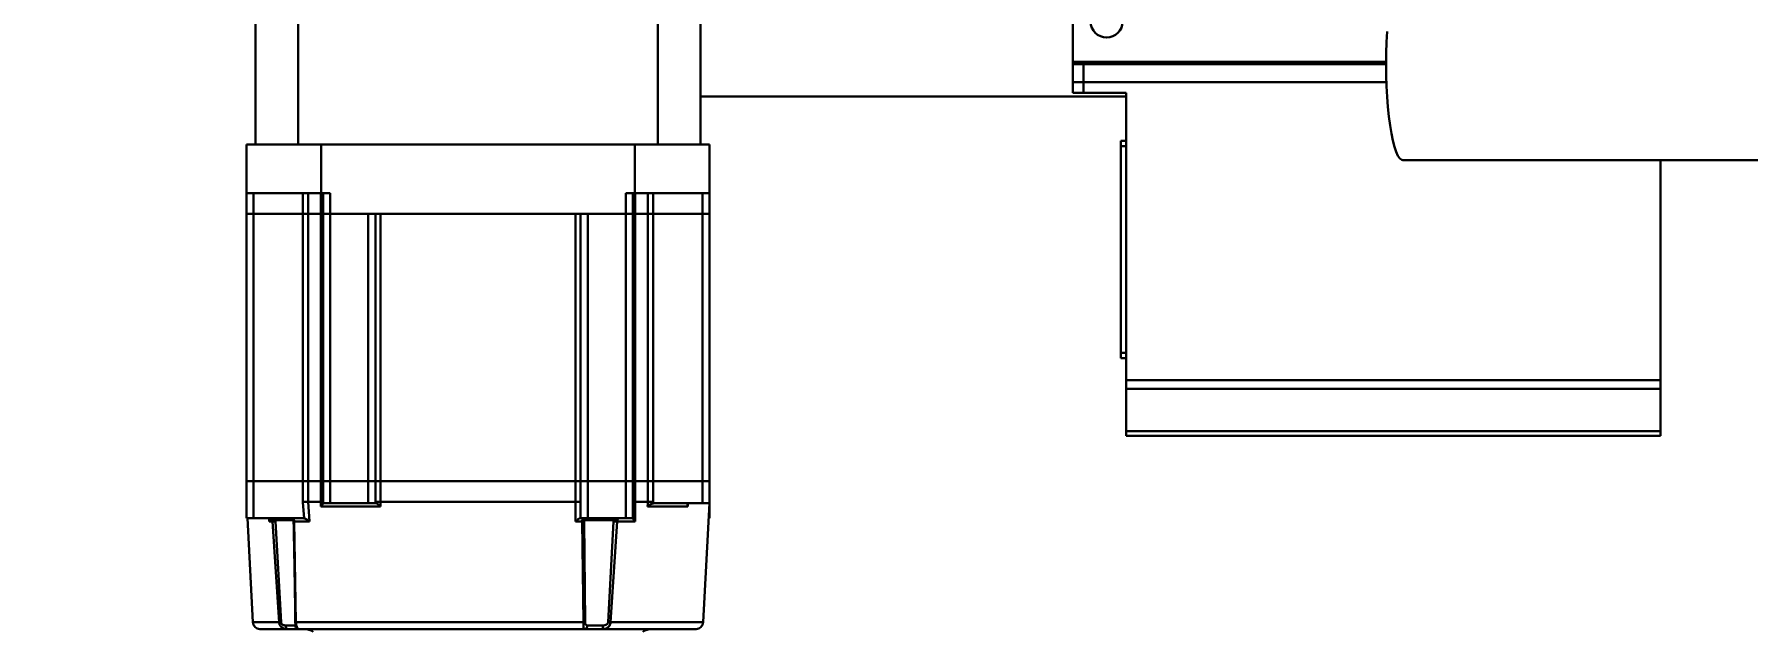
# Model space of a CAD drawing. Header units: millimetres. Extents: x 8 to 22425, y -1213 to 4973.
# Drawn here: x 2207.7 to 2688.7, y 650.1 to 817.8 of the extents above; entities that cross this region are included whole.
import ezdxf

# ---------------------------------------------------------------- set-up
doc = ezdxf.new("R2010")
doc.units = ezdxf.units.MM
doc.header["$PDSIZE"] = -1
doc.styles.get("Standard").update_dxf_attribs({"font": 'hyswlongfangsong.ttf'})
doc.dimstyles.new('ISO-25', dxfattribs={"dimscale": 25, "dimtxt": 3.5, "dimasz": 1.6, "dimexe": 1.25, "dimexo": 0.625, "dimtad": 1, "dimdec": 0, "dimzin": 9, "dimdsep": 46, "dimtxsty": 'Standard', "dimcen": 2.5, "dimadec": 0, "dimazin": 2, "dimtfac": 1, "dimtdec": 0, "dimtofl": 0, "dimtmove": 0, "dimatfit": 3, "dimfxl": 1, "dimarcsym": 0})

# ---------------------------------------------------------------- blocks, each defined once
blk = doc.blocks.new('*D153')
at = {"color": 0, "lineweight": -2, "transparency": 16777216}
blk.add_line((2450.69, 1005.88), (1716.02, 1005.88), dxfattribs=at)
blk.add_arc((2482.24, 1005.88), 734.97, 183.11864, 326.88136, dxfattribs=at)
at = {"color": 0, "transparency": 16777216}
for points in [[(1741.69, 965.72), (1755.02, 966.08), (1747.27, 1005.88)], [(3092.13, 607.8), (3103.49, 600.82), (3118.75, 638.4)]]:
    blk.add_solid(points, dxfattribs=at)
at = {"layer": 'Defpoints', "color": 0, "transparency": 16777216}
for p in [(2466.32, 1005.88), (2482.24, 1005.88), (3006.19, 703.38), (2009.81, 442.86), (3996.92, 131.38)]:
    blk.add_point(p, dxfattribs=at)
at = {"color": 0, "transparency": 16777216, "insert": (2307.38, 353.31), "char_height": 87.5, "attachment_point": 5, "rotation": 345}
blk.add_mtext('150°', dxfattribs=at)

msp = doc.modelspace()

# ---------------------------------------------------------------- linework, layer by layer
at = {"color": 161, "lineweight": 30, "true_color": 0x67adff}
for p, q in [((2499.24, 810.12), (2499.24, 840.38)), ((2269.74, 786.88), (2269.74, 826.88)), ((2281.74, 826.88), (2281.74, 786.88)), ((2382.74, 786.88), (2382.74, 826.88)), ((2394.74, 826.88), (2394.74, 786.88)), ((2499.24, 810.12), (2499.24, 809.38)), ((2587.2, 810.12), (2499.24, 810.12)), ((2499.24, 804.38), (2499.24, 809.38)), ((2499.24, 809.38), (2502.24, 809.38)), ((2502.24, 809.38), (2502.24, 804.38)), ((2587.2, 809.38), (2502.24, 809.38)), ((2502.24, 804.38), (2499.24, 804.38)), ((2499.24, 801.38), (2499.24, 804.38)), ((2587.3, 804.38), (2502.24, 804.38)), ((2502.24, 804.38), (2502.24, 801.38)), ((2394.74, 800.38), (2514.24, 800.38)), ((2502.24, 801.38), (2499.24, 801.38)), ((2502.24, 801.38), (2514.24, 801.38)), ((2514.24, 801.38), (2514.24, 720.74)), ((2267.24, 786.88), (2267.24, 773.23)), ((2267.24, 786.88), (2271.29, 786.88)), ((2275.85, 786.88), (2271.29, 786.88)), ((2275.85, 786.88), (2288.24, 786.88)), ((2288.24, 773.23), (2288.24, 786.88)), ((2376.24, 786.88), (2288.24, 786.88)), ((2376.24, 786.88), (2388.63, 786.88)), ((2376.24, 786.88), (2376.24, 773.23)), ((2393.19, 786.88), (2388.63, 786.88)), ((2393.19, 786.88), (2397.24, 786.88)), ((2397.24, 773.23), (2397.24, 786.88)), ((2514.24, 787.88), (2512.74, 787.88)), ((2512.74, 787.88), (2512.74, 786.38)), ((2514.24, 786.38), (2512.74, 786.38)), ((2512.74, 786.38), (2512.74, 728.38)), ((2591.94, 782.49), (2788.9, 782.49)), ((2664.24, 782.49), (2664.24, 720.74)), ((2288.24, 773.23), (2267.24, 773.23)), ((2267.24, 773.23), (2267.24, 767.38)), ((2269.24, 767.38), (2269.24, 773.23)), ((2283.06, 773.23), (2283.06, 767.38)), ((2284.53, 767.38), (2284.53, 773.23)), ((2288.1, 773.23), (2288.1, 767.38)), ((2290.74, 773.23), (2288.24, 773.23)), ((2288.74, 773.23), (2288.74, 767.38)), ((2290.74, 767.38), (2290.74, 773.23)), ((2376.24, 773.23), (2373.74, 773.23)), ((2373.74, 773.23), (2373.74, 767.38)), ((2375.74, 767.38), (2375.74, 773.23)), ((2397.24, 773.23), (2376.24, 773.23)), ((2376.38, 767.38), (2376.38, 773.23)), ((2379.95, 773.23), (2379.95, 767.38)), ((2381.42, 767.38), (2381.42, 773.23)), ((2395.24, 773.23), (2395.24, 767.38)), ((2397.24, 767.38), (2397.24, 773.23)), ((2269.24, 767.38), (2267.24, 767.38)), ((2267.24, 767.38), (2267.24, 692.38)), ((2269.24, 767.38), (2283.06, 767.38)), ((2269.24, 692.38), (2269.24, 767.38)), ((2284.53, 767.38), (2283.06, 767.38)), ((2283.06, 767.38), (2283.06, 692.38)), ((2288.1, 767.38), (2284.53, 767.38)), ((2284.53, 692.38), (2284.53, 767.38)), ((2288.74, 767.38), (2288.1, 767.38)), ((2288.1, 692.38), (2288.1, 767.38)), ((2290.74, 767.38), (2288.74, 767.38)), ((2288.74, 767.38), (2288.74, 692.38)), ((2373.74, 767.38), (2290.74, 767.38)), ((2290.74, 692.38), (2290.74, 767.38)), ((2301.44, 767.38), (2290.74, 767.38)), ((2301.44, 767.38), (2301.44, 692.38)), ((2303.44, 692.38), (2303.44, 767.38)), ((2304.86, 692.38), (2304.86, 767.38)), ((2359.62, 767.38), (2359.62, 692.38)), ((2361.04, 767.38), (2361.04, 692.38)), ((2363.04, 692.38), (2363.04, 767.38)), ((2373.74, 767.38), (2363.04, 767.38)), ((2375.74, 767.38), (2373.74, 767.38)), ((2373.74, 767.38), (2373.74, 692.38)), ((2376.38, 767.38), (2375.74, 767.38)), ((2375.74, 692.38), (2375.74, 767.38)), ((2379.95, 767.38), (2376.38, 767.38)), ((2376.38, 692.38), (2376.38, 767.38)), ((2381.42, 767.38), (2379.95, 767.38)), ((2379.95, 692.38), (2379.95, 767.38)), ((2395.24, 767.38), (2381.42, 767.38)), ((2381.42, 692.38), (2381.42, 767.38)), ((2397.24, 767.38), (2395.24, 767.38)), ((2395.24, 767.38), (2395.24, 692.38)), ((2397.24, 692.38), (2397.24, 767.38)), ((2514.24, 728.38), (2512.74, 728.38)), ((2512.74, 728.38), (2512.74, 726.88)), ((2514.24, 726.88), (2512.74, 726.88)), ((2514.24, 720.74), (2664.24, 720.74)), ((2514.24, 720.74), (2514.24, 718.34)), ((2514.24, 718.34), (2664.24, 718.34)), ((2514.24, 718.34), (2514.24, 706.42)), ((2664.24, 720.74), (2664.24, 718.34)), ((2664.24, 718.34), (2664.24, 706.42)), ((2514.24, 706.42), (2664.24, 706.42)), ((2514.24, 706.42), (2514.24, 705.08)), ((2514.24, 705.08), (2664.24, 705.08)), ((2664.24, 706.42), (2664.24, 705.08)), ((2267.24, 692.38), (2267.24, 681.98)), ((2267.24, 692.38), (2269.24, 692.38)), ((2269.24, 681.98), (2269.24, 692.38)), ((2269.24, 692.38), (2283.06, 692.38)), ((2283.06, 692.38), (2283.06, 686.53)), ((2283.06, 692.38), (2284.53, 692.38)), ((2284.53, 686.58), (2284.53, 692.38)), ((2284.53, 692.38), (2288.1, 692.38)), ((2288.1, 692.38), (2288.1, 686.58)), ((2288.1, 692.38), (2288.74, 692.38)), ((2288.74, 692.38), (2288.74, 686.18)), ((2288.74, 692.38), (2290.74, 692.38)), ((2290.74, 686.18), (2290.74, 692.38)), ((2290.74, 692.38), (2301.44, 692.38)), ((2301.44, 692.38), (2301.44, 686.18)), ((2301.44, 692.38), (2303.44, 692.38)), ((2303.44, 686.18), (2303.44, 692.38)), ((2303.44, 692.38), (2304.86, 692.38)), ((2304.86, 686.58), (2304.86, 692.38)), ((2304.86, 692.38), (2359.62, 692.38)), ((2359.62, 692.38), (2359.62, 686.58)), ((2359.62, 692.38), (2361.04, 692.38)), ((2361.04, 692.38), (2361.04, 681.98)), ((2361.04, 692.38), (2363.04, 692.38)), ((2363.04, 681.98), (2363.04, 692.38)), ((2363.04, 692.38), (2373.74, 692.38)), ((2373.74, 692.38), (2373.74, 681.98)), ((2373.74, 692.38), (2375.74, 692.38)), ((2375.74, 681.98), (2375.74, 692.38)), ((2375.74, 692.38), (2376.38, 692.38)), ((2376.38, 692.38), (2375.74, 692.38)), ((2376.38, 686.58), (2376.38, 692.38)), ((2376.38, 692.38), (2379.95, 692.38)), ((2379.95, 692.38), (2376.38, 692.38)), ((2379.95, 692.38), (2379.95, 686.58)), ((2379.95, 692.38), (2381.42, 692.38)), ((2381.42, 686.53), (2381.42, 692.38)), ((2381.42, 692.38), (2395.24, 692.38)), ((2395.24, 692.38), (2395.24, 686.18)), ((2395.24, 692.38), (2397.24, 692.38)), ((2397.24, 686.18), (2397.24, 692.38)), ((2283.39, 681.94), (2283.06, 686.53)), ((2284.53, 686.58), (2284.92, 681.03)), ((2288.1, 686.58), (2284.53, 686.58)), ((2288.1, 685.23), (2304.86, 685.23)), ((2290.74, 686.18), (2288.74, 686.18)), ((2301.44, 686.18), (2290.74, 686.18)), ((2303.44, 686.18), (2301.44, 686.18)), ((2359.62, 686.58), (2304.86, 686.58)), ((2359.62, 681.03), (2359.62, 686.58)), ((2376.38, 686.58), (2376.38, 681.03)), ((2379.95, 686.58), (2376.38, 686.58)), ((2379.86, 685.23), (2391.12, 685.23)), ((2381.39, 686.14), (2381.42, 686.53)), ((2395.24, 686.18), (2381.78, 686.18)), ((2391.12, 685.23), (2391.16, 685.97)), ((2397.24, 686.18), (2395.24, 686.18)), ((2397.22, 686.18), (2395.47, 652.78)), ((2397.24, 681.98), (2397.24, 686.18)), ((2269.24, 681.98), (2267.24, 681.98)), ((2267.48, 681.98), (2269.01, 652.78)), ((2282.99, 681.98), (2269.24, 681.98)), ((2273.61, 681.03), (2273.58, 681.59)), ((2273.61, 681.03), (2274.51, 681.03)), ((2274.03, 681.97), (2274.01, 681.97)), ((2276.38, 652.78), (2274.51, 681.03)), ((2275.28, 681.48), (2280.48, 681.48)), ((2275.34, 681.09), (2276.94, 652.83)), ((2279.76, 681.92), (2279.6, 681.95)), ((2279.63, 681.96), (2279.81, 681.94)), ((2280.01, 681.88), (2279.76, 681.92)), ((2280.53, 681.09), (2280.53, 681.27)), ((2280.66, 681.03), (2281.14, 652.78)), ((2280.66, 681.03), (2284.92, 681.03)), ((2359.62, 681.03), (2361.47, 681.03)), ((2363.04, 681.98), (2361.04, 681.98)), ((2361.85, 652.78), (2361.47, 681.03)), ((2362.02, 681.48), (2370.38, 681.48)), ((2362.02, 681.09), (2362.33, 652.83)), ((2373.74, 681.98), (2363.04, 681.98)), ((2368.76, 652.83), (2370.33, 681.09)), ((2371.31, 681.03), (2369.47, 652.78)), ((2371.31, 681.03), (2376.38, 681.03)), ((2375.74, 681.98), (2373.74, 681.98)), ((2397.24, 681.98), (2397, 681.98)), ((2276.38, 652.78), (2269.01, 652.78)), ((2278.8, 650.88), (2271.01, 650.88)), ((2280.95, 651.88), (2278.26, 651.88)), ((2278.8, 650.88), (2278.46, 650.92)), ((2278.54, 650.91), (2278.6, 650.95)), ((2278.8, 650.88), (2278.6, 650.96)), ((2281.95, 650.88), (2278.8, 650.88)), ((2280.95, 651.88), (2281, 651.99)), ((2361.85, 652.78), (2281.14, 652.78)), ((2281.57, 650.96), (2281.95, 650.88)), ((2281.86, 650.92), (2281.95, 650.88)), ((2362.14, 650.88), (2281.95, 650.88)), ((2362.14, 650.88), (2362.07, 650.92)), ((2362.14, 650.88), (2362.46, 650.96)), ((2367.17, 650.88), (2362.14, 650.88)), ((2367.29, 651.88), (2362.98, 651.88)), ((2367.21, 650.95), (2367.17, 650.88)), ((2367.49, 650.92), (2367.17, 650.88)), ((2393.47, 650.88), (2367.17, 650.88)), ((2395.47, 652.78), (2369.47, 652.78))]:
    msp.add_line(p, q, dxfattribs=at)
at = {"color": 161, "lineweight": 30, "true_color": 0x67adff, "flags": 128}
for points in [[(2587.46, 818.56), (2587.31, 815.57), (2587.23, 812.49), (2587.2, 809.39), (2587.24, 806.28), (2587.34, 803.22), (2587.5, 800.25), (2587.72, 797.4), (2587.99, 794.71), (2588.31, 792.22), (2588.68, 789.95), (2589.1, 787.95), (2589.55, 786.22), (2590.03, 784.81), (2590.53, 783.72), (2591.06, 782.97), (2591.59, 782.56), (2591.94, 782.49)], [(2288.1, 685.23), (2288.1, 685.99), (2288.1, 686.58)], [(2304.86, 685.23), (2304.86, 685.99), (2304.86, 686.58)], [(2379.86, 685.23), (2379.91, 685.99), (2379.95, 686.58)]]:
    msp.add_lwpolyline(points, dxfattribs=at)
at = {"color": 161, "lineweight": 30, "true_color": 0x67adff}
msp.add_circle((2508.74, 821.38), 4.5, dxfattribs=at)
at = {"lineweight": 30}
msp.add_arc((2482.24, 1005.88), 605, 30, 330, dxfattribs=at)
at = {"color": 161, "lineweight": 30, "true_color": 0x67adff}
for centre, radius, start, end in [((2271.01, 652.88), 2, 183, 270), ((2283.37, 645.88), 5, 58.2117, 90), ((2381.11, 645.88), 5, 90, 121.7883), ((2393.47, 652.88), 2, 270, 357)]:
    msp.add_arc(centre, radius, start, end, dxfattribs=at)
for points, knots in [([(2283.06, 686.53), (2283.2, 686.53), (2283.47, 686.54), (2283.87, 686.56), (2284.23, 686.57), (2284.43, 686.58), (2284.53, 686.58)], [0, 0, 0, 0, 0.249996, 0.499997, 0.749991, 1, 1, 1, 1]), ([(2288.1, 686.58), (2288.2, 686.58), (2288.39, 686.57), (2288.58, 686.56), (2288.71, 686.55), (2288.73, 686.54), (2288.74, 686.53)], [0, 0, 0, 0, 0.250295, 0.500393, 0.725244, 1, 1, 1, 1]), ([(2288.74, 686.14), (2288.73, 686.1), (2288.72, 686.02), (2288.55, 685.72), (2288.28, 685.43), (2288.1, 685.23)], [0, 0, 0, 0, 0.208139, 0.454761, 1, 1, 1, 1]), ([(2303.44, 686.56), (2303.45, 686.56), (2303.47, 686.56), (2303.59, 686.57), (2303.74, 686.58), (2303.92, 686.58), (2304.13, 686.58), (2304.38, 686.59), (2304.59, 686.58), (2304.76, 686.58), (2304.83, 686.58), (2304.86, 686.58)], [0, 0, 0, 0, 0.154924, 0.289934, 0.404919, 0.499866, 0.628153, 0.749754, 0.874693, 0.953907, 1, 1, 1, 1]), ([(2304.86, 685.23), (2304.74, 685.37), (2304.5, 685.61), (2304.17, 685.88), (2303.94, 686.04), (2303.79, 686.12), (2303.66, 686.17), (2303.59, 686.18), (2303.56, 686.18)], [0, 0, 0, 0, 0.3025899, 0.5657593, 0.6871696, 0.7977701, 0.9011831, 1, 1, 1, 1]), ([(2359.62, 686.58), (2359.7, 686.58), (2359.87, 686.58), (2360.14, 686.58), (2360.39, 686.58), (2360.62, 686.58), (2360.81, 686.57), (2360.94, 686.57), (2361.03, 686.56), (2361.04, 686.56), (2361.04, 686.56)], [0, 0, 0, 0, 0.134557, 0.266375, 0.395467, 0.521821, 0.64546, 0.766365, 0.884551, 1, 1, 1, 1]), ([(2375.74, 686.53), (2375.75, 686.53), (2375.77, 686.54), (2375.9, 686.56), (2376.1, 686.57), (2376.29, 686.58), (2376.38, 686.58)], [0, 0, 0, 0, 0.249982, 0.500004, 0.749992, 1, 1, 1, 1]), ([(2381.39, 686.14), (2381.26, 686.1), (2380.98, 686.02), (2380.42, 685.72), (2380.09, 685.43), (2379.86, 685.23)], [0, 0, 0, 0, 0.208143, 0.454756, 1, 1, 1, 1]), ([(2379.95, 686.58), (2380.05, 686.58), (2380.25, 686.57), (2380.6, 686.56), (2381, 686.55), (2381.27, 686.54), (2381.42, 686.53)], [0, 0, 0, 0, 0.250292, 0.500396, 0.725245, 1, 1, 1, 1]), ([(2381.78, 686.18), (2381.71, 686.18), (2381.58, 686.18), (2381.45, 686.15), (2381.39, 686.14)], [0, 0, 0, 0, 0.5637, 1, 1, 1, 1]), ([(2391.12, 685.23), (2391.08, 685.37), (2391.02, 685.61), (2391.08, 685.88), (2391.2, 686.04), (2391.31, 686.12), (2391.45, 686.17), (2391.55, 686.18), (2391.6, 686.18)], [0, 0, 0, 0, 0.30259, 0.565752, 0.687143, 0.797753, 0.901161, 1, 1, 1, 1]), ([(2273.12, 681.98), (2273.17, 681.98), (2273.28, 681.97), (2273.41, 681.92), (2273.53, 681.84), (2273.64, 681.69), (2273.71, 681.43), (2273.65, 681.18), (2273.61, 681.03)], [0, 0, 0, 0, 0.097011, 0.20005, 0.311439, 0.432969, 0.662906, 1, 1, 1, 1]), ([(2273.97, 681.98), (2274.23, 681.97), (2274.6, 681.95), (2275, 681.75), (2275.18, 681.6), (2275.25, 681.52), (2275.28, 681.48)], [0, 0, 0, 0, 0.562481, 0.796034, 0.901101, 1, 1, 1, 1]), ([(2274.03, 681.95), (2274.05, 681.95), (2274.11, 681.93), (2274.2, 681.81), (2274.29, 681.66), (2274.35, 681.52), (2274.41, 681.38), (2274.45, 681.28), (2274.47, 681.23)], [0, 0, 0, 0, 0.210339, 0.506255, 0.648551, 0.774548, 0.89139, 1, 1, 1, 1]), ([(2275.28, 681.48), (2275.2, 681.46), (2275.03, 681.41), (2274.8, 681.34), (2274.6, 681.27), (2274.51, 681.25), (2274.47, 681.23)], [0, 0, 0, 0, 0.245453, 0.500017, 0.754565, 1, 1, 1, 1]), ([(2274.51, 681.03), (2274.51, 681.07), (2274.5, 681.14), (2274.48, 681.2), (2274.47, 681.23)], [0, 0, 0, 0, 0.490597, 1, 1, 1, 1]), ([(2275.34, 681.09), (2275.26, 681.08), (2275.09, 681.07), (2274.85, 681.06), (2274.65, 681.04), (2274.56, 681.04), (2274.51, 681.03)], [0, 0, 0, 0, 0.246174, 0.499995, 0.75385, 1, 1, 1, 1]), ([(2275.28, 681.48), (2275.3, 681.41), (2275.33, 681.28), (2275.34, 681.15), (2275.34, 681.09)], [0, 0, 0, 0, 0.558558, 1, 1, 1, 1]), ([(2279.81, 681.94), (2279.84, 681.93), (2280.01, 681.92), (2280.23, 681.82), (2280.45, 681.66), (2280.57, 681.53), (2280.64, 681.38), (2280.65, 681.28), (2280.66, 681.23)], [0, 0, 0, 0, 0.073068, 0.43092, 0.594214, 0.74001, 0.870939, 1, 1, 1, 1]), ([(2279.82, 681.93), (2279.91, 681.9), (2280.08, 681.84), (2280.28, 681.69), (2280.4, 681.52), (2280.43, 681.41), (2280.44, 681.35)], [0, 0, 0, 0, 0.299417, 0.564799, 0.794867, 1, 1, 1, 1]), ([(2280.44, 681.41), (2280.44, 681.38), (2280.43, 681.34), (2280.51, 681.27), (2280.61, 681.25), (2280.66, 681.23)], [0, 0, 0, 0, 0.337355, 0.674677, 1, 1, 1, 1]), ([(2280.53, 681.09), (2280.51, 681.08), (2280.45, 681.07), (2280.45, 681.06), (2280.52, 681.04), (2280.61, 681.04), (2280.66, 681.03)], [0, 0, 0, 0, 0.24616, 0.500023, 0.753812, 1, 1, 1, 1]), ([(2280.46, 681.06), (2280.55, 676.8), (2280.77, 667.38), (2280.89, 657.97), (2280.95, 652.81)], [0, 0, 0, 0, 0.452505, 1, 1, 1, 1]), ([(2280.66, 681.23), (2280.66, 681.2), (2280.66, 681.14), (2280.66, 681.07), (2280.66, 681.03)], [0, 0, 0, 0, 0.509456, 1, 1, 1, 1]), ([(2283.39, 681.94), (2283.32, 681.95), (2283.19, 681.98), (2283.05, 681.98), (2282.99, 681.98)], [0, 0, 0, 0, 0.5560635, 1, 1, 1, 1]), ([(2284.92, 681.03), (2284.69, 681.23), (2284.36, 681.52), (2283.8, 681.82), (2283.52, 681.9), (2283.39, 681.94)], [0, 0, 0, 0, 0.545131, 0.792195, 1, 1, 1, 1]), ([(2360.92, 681.98), (2360.89, 681.98), (2360.83, 681.97), (2360.7, 681.92), (2360.55, 681.84), (2360.33, 681.69), (2360, 681.43), (2359.76, 681.18), (2359.62, 681.03)], [0, 0, 0, 0, 0.0970151, 0.2000704, 0.3114539, 0.432987, 0.6629196, 1, 1, 1, 1]), ([(2362.61, 681.98), (2362.44, 681.97), (2362.13, 681.95), (2361.79, 681.81), (2361.6, 681.66), (2361.5, 681.52), (2361.45, 681.38), (2361.45, 681.28), (2361.46, 681.23)], [0, 0, 0, 0, 0.325925, 0.578579, 0.700028, 0.807568, 0.907301, 1, 1, 1, 1]), ([(2362.02, 681.48), (2362.01, 681.46), (2361.99, 681.41), (2361.86, 681.34), (2361.69, 681.27), (2361.53, 681.25), (2361.46, 681.23)], [0, 0, 0, 0, 0.245474, 0.500017, 0.754544, 1, 1, 1, 1]), ([(2361.47, 681.03), (2361.47, 681.07), (2361.47, 681.14), (2361.46, 681.2), (2361.46, 681.23)], [0, 0, 0, 0, 0.490575, 1, 1, 1, 1]), ([(2362.02, 681.09), (2362.01, 681.08), (2361.99, 681.07), (2361.87, 681.06), (2361.7, 681.04), (2361.55, 681.04), (2361.47, 681.03)], [0, 0, 0, 0, 0.246195, 0.500002, 0.753833, 1, 1, 1, 1]), ([(2362.08, 681.74), (2362.06, 681.7), (2362.03, 681.63), (2362.02, 681.53), (2362.02, 681.48)], [0, 0, 0, 0, 0.523784, 1, 1, 1, 1]), ([(2362.02, 681.48), (2362.02, 681.41), (2362.02, 681.28), (2362.02, 681.15), (2362.02, 681.09)], [0, 0, 0, 0, 0.558565, 1, 1, 1, 1]), ([(2362.61, 681.98), (2362.5, 681.98), (2362.29, 681.97), (2362.15, 681.81), (2362.08, 681.74)], [0, 0, 0, 0, 0.544142, 1, 1, 1, 1]), ([(2370.33, 681.09), (2370.33, 681.16), (2370.34, 681.3), (2370.37, 681.43), (2370.38, 681.48)], [0, 0, 0, 0, 0.5611, 1, 1, 1, 1]), ([(2370.33, 681.09), (2370.41, 681.08), (2370.57, 681.07), (2370.84, 681.06), (2371.1, 681.04), (2371.24, 681.04), (2371.31, 681.03)], [0, 0, 0, 0, 0.246179, 0.500004, 0.753847, 1, 1, 1, 1]), ([(2370.38, 681.48), (2370.41, 681.52), (2370.47, 681.6), (2370.61, 681.75), (2370.85, 681.92), (2371.04, 681.94), (2371.16, 681.95)], [0, 0, 0, 0, 0.117045, 0.241446, 0.51795, 1, 1, 1, 1]), ([(2370.38, 681.48), (2370.46, 681.46), (2370.62, 681.41), (2370.89, 681.34), (2371.14, 681.27), (2371.29, 681.25), (2371.36, 681.23)], [0, 0, 0, 0, 0.245452, 0.50001, 0.754558, 1, 1, 1, 1]), ([(2371.36, 681.23), (2371.35, 681.2), (2371.33, 681.14), (2371.32, 681.07), (2371.31, 681.03)], [0, 0, 0, 0, 0.509408, 1, 1, 1, 1]), ([(2371.35, 681.96), (2371.37, 681.95), (2371.42, 681.93), (2371.46, 681.82), (2371.46, 681.66), (2371.44, 681.53), (2371.41, 681.38), (2371.38, 681.28), (2371.36, 681.23)], [0, 0, 0, 0, 0.194502, 0.505453, 0.647383, 0.774061, 0.887831, 1, 1, 1, 1]), ([(2376.38, 681.03), (2376.2, 681.23), (2375.93, 681.52), (2375.77, 681.82), (2375.75, 681.9), (2375.74, 681.94)], [0, 0, 0, 0, 0.5451346, 0.7922066, 1, 1, 1, 1]), ([(2276.94, 652.83), (2276.88, 652.83), (2276.76, 652.82), (2276.61, 652.8), (2276.47, 652.79), (2276.41, 652.78), (2276.38, 652.78)], [0, 0, 0, 0, 0.247782, 0.500013, 0.752265, 1, 1, 1, 1]), ([(2278.46, 650.92), (2278.33, 650.93), (2277.95, 650.96), (2277.44, 651.18), (2276.97, 651.51), (2276.66, 651.88), (2276.44, 652.31), (2276.4, 652.62), (2276.38, 652.78)], [0, 0, 0, 0, 0.136483, 0.373462, 0.535954, 0.693129, 0.847046, 1, 1, 1, 1]), ([(2276.94, 652.83), (2276.95, 652.74), (2276.98, 652.57), (2277.11, 652.35), (2277.27, 652.18), (2277.51, 652.02), (2277.86, 651.9), (2278.12, 651.89), (2278.26, 651.88)], [0, 0, 0, 0, 0.1378613, 0.2703424, 0.3917591, 0.5215678, 0.7424198, 1, 1, 1, 1]), ([(2278.6, 650.96), (2278.53, 651.02), (2278.41, 651.15), (2278.29, 651.49), (2278.27, 651.75), (2278.26, 651.88)], [0, 0, 0, 0, 0.3333305, 0.6666863, 1, 1, 1, 1]), ([(2280.95, 652.83), (2280.94, 652.83), (2280.94, 652.82), (2280.95, 652.81), (2280.96, 652.81)], [0, 0, 0, 0, 0.754345, 1, 1, 1, 1]), ([(2280.95, 652.81), (2280.95, 652.68), (2280.96, 652.42), (2280.98, 652.15), (2281, 652.01), (2281, 652), (2281, 651.99)], [0, 0, 0, 0, 0.301822, 0.56539, 0.798255, 1, 1, 1, 1]), ([(2280.95, 651.88), (2280.97, 651.75), (2281, 651.49), (2281.23, 651.15), (2281.45, 651.02), (2281.57, 650.96)], [0, 0, 0, 0, 0.33332, 0.666662, 1, 1, 1, 1]), ([(2280.96, 652.81), (2280.96, 652.81), (2280.97, 652.8), (2281.03, 652.79), (2281.1, 652.78), (2281.14, 652.78)], [0, 0, 0, 0, 0.255287, 0.6308, 1, 1, 1, 1]), ([(2281.14, 652.78), (2281.15, 652.61), (2281.17, 652.27), (2281.27, 651.83), (2281.4, 651.48), (2281.56, 651.17), (2281.74, 650.96), (2281.83, 650.93), (2281.86, 650.92)], [0, 0, 0, 0, 0.166151, 0.334478, 0.477405, 0.624334, 0.85981, 1, 1, 1, 1]), ([(2281.58, 650.95), (2281.64, 650.94), (2281.74, 650.9), (2281.83, 650.9), (2281.88, 650.9)], [0, 0, 0, 0, 0.511846, 1, 1, 1, 1]), ([(2362.33, 652.83), (2362.31, 652.83), (2362.26, 652.82), (2362.15, 652.8), (2362.02, 652.79), (2361.91, 652.78), (2361.85, 652.78)], [0, 0, 0, 0, 0.247715, 0.499993, 0.752234, 1, 1, 1, 1]), ([(2362.07, 650.92), (2362.04, 650.93), (2361.96, 650.96), (2361.9, 651.18), (2361.87, 651.51), (2361.86, 651.88), (2361.85, 652.31), (2361.85, 652.62), (2361.85, 652.78)], [0, 0, 0, 0, 0.1392054, 0.3754392, 0.5374263, 0.6940985, 0.8475269, 1, 1, 1, 1]), ([(2362.05, 650.9), (2362.11, 650.9), (2362.24, 650.9), (2362.38, 650.94), (2362.44, 650.95)], [0, 0, 0, 0, 0.488654, 1, 1, 1, 1]), ([(2362.33, 652.83), (2362.34, 652.74), (2362.35, 652.57), (2362.39, 652.35), (2362.46, 652.18), (2362.56, 652.02), (2362.73, 651.9), (2362.89, 651.89), (2362.98, 651.88)], [0, 0, 0, 0, 0.137865, 0.270341, 0.391767, 0.521588, 0.74244, 1, 1, 1, 1]), ([(2362.46, 650.96), (2362.55, 651.02), (2362.75, 651.15), (2362.94, 651.49), (2362.96, 651.75), (2362.98, 651.88)], [0, 0, 0, 0, 0.333339, 0.666678, 1, 1, 1, 1]), ([(2367.2, 650.95), (2367.24, 650.93), (2367.3, 650.91), (2367.37, 650.91), (2367.38, 650.91)], [0, 0, 0, 0, 0.818408, 1, 1, 1, 1]), ([(2367.29, 651.88), (2367.28, 651.75), (2367.28, 651.49), (2367.25, 651.17), (2367.23, 650.98), (2367.21, 650.95), (2367.21, 650.95)], [0, 0, 0, 0, 0.324866, 0.649745, 0.974612, 1, 1, 1, 1]), ([(2368.76, 652.83), (2368.75, 652.76), (2368.73, 652.63), (2368.64, 652.44), (2368.51, 652.27), (2368.26, 652.07), (2367.84, 651.91), (2367.48, 651.89), (2367.29, 651.88)], [0, 0, 0, 0, 0.102708, 0.207338, 0.321205, 0.439272, 0.694698, 1, 1, 1, 1]), ([(2369.47, 652.78), (2369.45, 652.61), (2369.4, 652.27), (2369.18, 651.83), (2368.89, 651.48), (2368.48, 651.17), (2368, 650.96), (2367.63, 650.93), (2367.49, 650.92)], [0, 0, 0, 0, 0.166165, 0.334513, 0.477452, 0.624392, 0.859847, 1, 1, 1, 1]), ([(2368.76, 652.83), (2368.82, 652.83), (2368.95, 652.82), (2369.13, 652.8), (2369.31, 652.79), (2369.42, 652.78), (2369.47, 652.78)], [0, 0, 0, 0, 0.247887, 0.499996, 0.752087, 1, 1, 1, 1])]:
    msp.add_open_spline(points, degree=3, knots=knots, dxfattribs=at)

# ---------------------------------------------------------------- dimensions: what is measured, and where the dimension line sits
dim = msp.add_angular_dim_2l(base=(2009.81, 442.86), line1=((2482.24, 1005.88), (2466.32, 1005.88)), line2=((3006.19, 703.38), (3996.92, 131.38)), dimstyle='ISO-25')
dim.commit()
dim.dimension.update_dxf_attribs({"geometry": '*D153', "text_midpoint": (2307.38, 353.31)})

doc.saveas('drawing.dxf')
